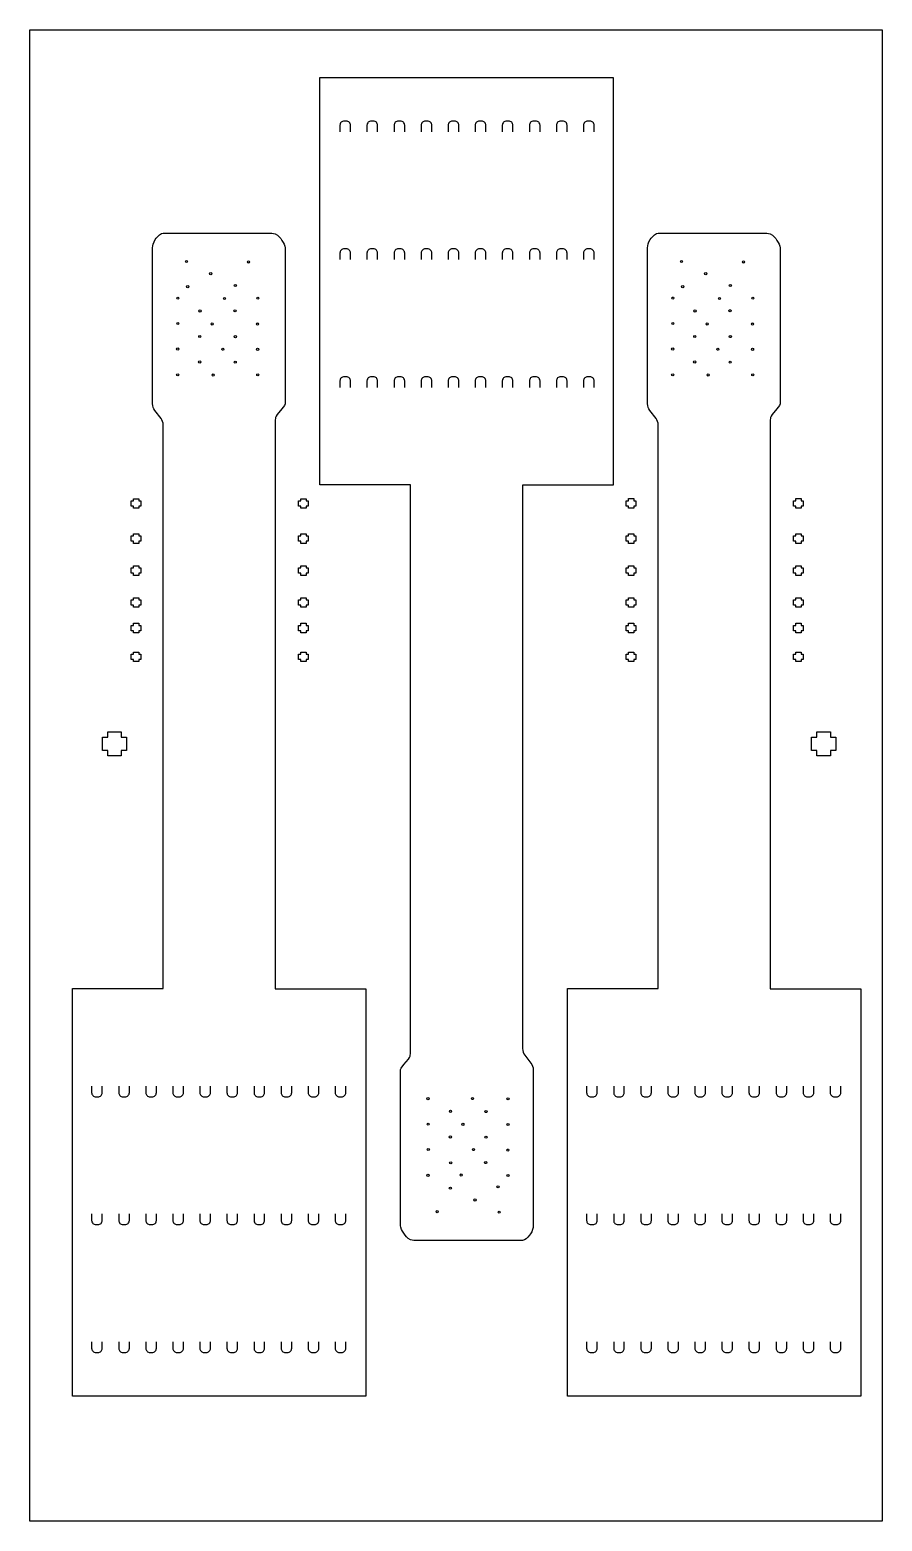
# Model space of a CAD drawing. Header units: inches. Extents: x 26.5 to 66.5, y 25.3 to 95.3.
import ezdxf

# ---------------------------------------------------------------- set-up
doc = ezdxf.new("R2010")
doc.units = ezdxf.units.IN
doc.header["$MEASUREMENT"] = 0
doc.layers.add('Outline', color=32, linetype='Continuous')

# ---------------------------------------------------------------- blocks, each defined once
blk = doc.blocks.new('*U9')
at = {"layer": 'Outline'}
blk.add_lwpolyline([(-0.25, 0.25), (-0.25, -0.05, 0.414214), (-0.05, -0.25), (0, -0.25), (0.05, -0.25, 0.414214), (0.25, -0.05), (0.25, 0.25)], format="xyb", dxfattribs=at)
blk = doc.blocks.new('*U11')
at = {"layer": 'Outline', "color": 0, "linetype": 'ByBlock', "lineweight": -2, "transparency": 16777216}
for p in [(0, 0), (1.27, 0), (2.54, 0), (3.81, 0), (5.08, 0), (6.35, 0), (7.62, 0), (8.89, 0), (10.16, 0), (11.43, 0), (0, -6), (1.27, -6), (2.54, -6), (3.81, -6), (5.08, -6), (6.35, -6), (7.62, -6), (8.89, -6), (10.16, -6), (11.43, -6), (0, -12), (1.27, -12), (2.54, -12), (3.81, -12), (5.08, -12), (6.35, -12), (7.62, -12), (8.89, -12), (10.16, -12), (11.43, -12)]:
    blk.add_blockref('*U9', p, dxfattribs=at)
blk = doc.blocks.new('*U12')
at = {"layer": 'Outline'}
blk.add_lwpolyline([(-0.25, 0.25), (-0.25, -0.05, 0.414214), (-0.05, -0.25), (0, -0.25), (0.05, -0.25, 0.414214), (0.25, -0.05), (0.25, 0.25)], format="xyb", dxfattribs=at)
blk = doc.blocks.new('*U13')
at = {"layer": 'Outline', "color": 0, "linetype": 'ByBlock', "lineweight": -2, "transparency": 16777216}
for p in [(0, 0), (1.27, 0), (2.54, 0), (3.81, 0), (5.08, 0), (6.35, 0), (7.62, 0), (8.89, 0), (10.16, 0), (11.43, 0), (0, -6), (1.27, -6), (2.54, -6), (3.81, -6), (5.08, -6), (6.35, -6), (7.62, -6), (8.89, -6), (10.16, -6), (11.43, -6), (0, -12), (1.27, -12), (2.54, -12), (3.81, -12), (5.08, -12), (6.35, -12), (7.62, -12), (8.89, -12), (10.16, -12), (11.43, -12)]:
    blk.add_blockref('*U12', p, dxfattribs=at)
blk = doc.blocks.new('*U17')
at = {"layer": 'Outline'}
blk.add_lwpolyline([(-0.25, 0.25), (-0.25, -0.05, 0.414214), (-0.05, -0.25), (0, -0.25), (0.05, -0.25, 0.414214), (0.25, -0.05), (0.25, 0.25)], format="xyb", dxfattribs=at)
blk = doc.blocks.new('*U18')
at = {"layer": 'Outline', "color": 0, "linetype": 'ByBlock', "lineweight": -2, "transparency": 16777216}
for p in [(0, 0), (1.27, 0), (2.54, 0), (3.81, 0), (5.08, 0), (6.35, 0), (7.62, 0), (8.89, 0), (10.16, 0), (11.43, 0), (0, -6), (1.27, -6), (2.54, -6), (3.81, -6), (5.08, -6), (6.35, -6), (7.62, -6), (8.89, -6), (10.16, -6), (11.43, -6), (0, -12), (1.27, -12), (2.54, -12), (3.81, -12), (5.08, -12), (6.35, -12), (7.62, -12), (8.89, -12), (10.16, -12), (11.43, -12)]:
    blk.add_blockref('*U17', p, dxfattribs=at)

msp = doc.modelspace()

# ---------------------------------------------------------------- linework, layer by layer
at = {"layer": 'Outline'}
msp.add_lwpolyline([(26.535, 95.289), (66.535, 95.289), (66.535, 25.289), (26.535, 25.289), (26.535, 95.289)], dxfattribs=at)
for points in [[(53.916, 93.052), (53.916, 73.923), (49.656, 73.923), (49.656, 47.473), (49.664, 47.388), (49.685, 47.307), (49.72, 47.229), (49.76, 47.168), (50.053, 46.787), (50.097, 46.719), (50.13, 46.643), (50.15, 46.563), (50.156, 46.482), (50.156, 39.153), (50.149, 39.068), (50.124, 38.976), (50.089, 38.871), (50.037, 38.769), (49.988, 38.706), (49.911, 38.619), (49.827, 38.546), (49.743, 38.49), (49.656, 38.465), (44.556, 38.465), (44.399, 38.497), (44.288, 38.562), (44.215, 38.635), (44.144, 38.714), (44.086, 38.804), (44.053, 38.854), (44.021, 38.902), (43.978, 38.985), (43.942, 39.081), (43.932, 39.153), (43.932, 46.482), (43.959, 46.554), (44.086, 46.718), (44.303, 46.973), (44.357, 47.06), (44.381, 47.121), (44.406, 47.278), (44.406, 73.933), (40.146, 73.933), (40.146, 93.053)], [(28.535, 50.289), (32.795, 50.289), (32.795, 76.739), (32.788, 76.824), (32.767, 76.905), (32.731, 76.983), (32.691, 77.044), (32.399, 77.424), (32.354, 77.493), (32.321, 77.568), (32.301, 77.649), (32.295, 77.729), (32.295, 85.059), (32.302, 85.144), (32.327, 85.235), (32.362, 85.34), (32.414, 85.443), (32.464, 85.506), (32.54, 85.592), (32.624, 85.665), (32.709, 85.722), (32.795, 85.747), (37.895, 85.747), (38.052, 85.714), (38.163, 85.65), (38.236, 85.577), (38.307, 85.497), (38.366, 85.408), (38.398, 85.358), (38.43, 85.309), (38.473, 85.227), (38.509, 85.131), (38.519, 85.059), (38.519, 77.729), (38.493, 77.657), (38.365, 77.494), (38.149, 77.239), (38.095, 77.151), (38.07, 77.09), (38.045, 76.934), (38.045, 50.278), (42.305, 50.278), (42.305, 31.158), (28.535, 31.159)], [(65.535, 31.159), (51.765, 31.16), (51.765, 50.289), (56.025, 50.289), (56.025, 76.74), (56.018, 76.825), (55.997, 76.906), (55.961, 76.984), (55.921, 77.044), (55.629, 77.425), (55.584, 77.494), (55.551, 77.569), (55.531, 77.65), (55.525, 77.73), (55.525, 85.06), (55.532, 85.144), (55.557, 85.236), (55.592, 85.341), (55.644, 85.444), (55.694, 85.506), (55.77, 85.593), (55.854, 85.666), (55.939, 85.723), (56.025, 85.748), (61.125, 85.748), (61.282, 85.715), (61.393, 85.651), (61.466, 85.578), (61.537, 85.498), (61.596, 85.408), (61.628, 85.358), (61.66, 85.31), (61.703, 85.227), (61.739, 85.132), (61.749, 85.06), (61.749, 77.73), (61.723, 77.658), (61.595, 77.494), (61.379, 77.239), (61.325, 77.152), (61.3, 77.091), (61.275, 76.935), (61.275, 50.279), (65.535, 50.279)], [(31.646, 73.182), (31.746, 73.182), (31.746, 72.932), (31.646, 72.932), (31.646, 72.832), (31.396, 72.832), (31.396, 72.932), (31.296, 72.932), (31.296, 73.182), (31.396, 73.182), (31.396, 73.282), (31.646, 73.282)], [(39.246, 72.832), (39.246, 72.932), (39.146, 72.932), (39.146, 73.182), (39.246, 73.182), (39.246, 73.282), (39.496, 73.282), (39.496, 73.182), (39.596, 73.182), (39.596, 72.932), (39.496, 72.932), (39.496, 72.832)], [(54.876, 73.183), (54.976, 73.183), (54.976, 72.933), (54.876, 72.933), (54.876, 72.833), (54.626, 72.833), (54.626, 72.933), (54.526, 72.933), (54.526, 73.183), (54.626, 73.183), (54.626, 73.283), (54.876, 73.283)], [(62.476, 72.833), (62.476, 72.933), (62.376, 72.933), (62.376, 73.183), (62.476, 73.183), (62.476, 73.283), (62.726, 73.283), (62.726, 73.183), (62.826, 73.183), (62.826, 72.933), (62.726, 72.933), (62.726, 72.833)], [(31.646, 71.532), (31.746, 71.532), (31.746, 71.282), (31.646, 71.282), (31.646, 71.182), (31.396, 71.182), (31.396, 71.282), (31.296, 71.282), (31.296, 71.532), (31.396, 71.532), (31.396, 71.632), (31.646, 71.632)], [(39.496, 71.182), (39.246, 71.182), (39.246, 71.282), (39.146, 71.282), (39.146, 71.532), (39.246, 71.532), (39.246, 71.632), (39.496, 71.632), (39.496, 71.532), (39.596, 71.532), (39.596, 71.282), (39.496, 71.282)], [(54.876, 71.533), (54.976, 71.533), (54.976, 71.283), (54.876, 71.283), (54.876, 71.183), (54.626, 71.183), (54.626, 71.283), (54.526, 71.283), (54.526, 71.533), (54.626, 71.533), (54.626, 71.633), (54.876, 71.633)], [(62.726, 71.183), (62.476, 71.183), (62.476, 71.283), (62.376, 71.283), (62.376, 71.533), (62.476, 71.533), (62.476, 71.633), (62.726, 71.633), (62.726, 71.533), (62.826, 71.533), (62.826, 71.283), (62.726, 71.283)], [(31.646, 70.032), (31.746, 70.032), (31.746, 69.782), (31.646, 69.782), (31.646, 69.682), (31.396, 69.682), (31.396, 69.782), (31.296, 69.782), (31.296, 70.032), (31.396, 70.032), (31.396, 70.132), (31.646, 70.132)], [(39.146, 69.782), (39.146, 70.032), (39.246, 70.032), (39.246, 70.132), (39.496, 70.132), (39.496, 70.032), (39.596, 70.032), (39.596, 69.782), (39.496, 69.782), (39.496, 69.682), (39.246, 69.682), (39.246, 69.782)], [(54.876, 70.033), (54.976, 70.033), (54.976, 69.783), (54.876, 69.783), (54.876, 69.683), (54.626, 69.683), (54.626, 69.783), (54.526, 69.783), (54.526, 70.033), (54.626, 70.033), (54.626, 70.133), (54.876, 70.133)], [(62.376, 69.783), (62.376, 70.033), (62.476, 70.033), (62.476, 70.133), (62.726, 70.133), (62.726, 70.033), (62.826, 70.033), (62.826, 69.783), (62.726, 69.783), (62.726, 69.683), (62.476, 69.683), (62.476, 69.783)], [(31.646, 68.532), (31.746, 68.532), (31.746, 68.282), (31.646, 68.282), (31.646, 68.182), (31.396, 68.182), (31.396, 68.282), (31.296, 68.282), (31.296, 68.532), (31.396, 68.532), (31.396, 68.632), (31.646, 68.632)], [(39.496, 68.532), (39.596, 68.532), (39.596, 68.282), (39.496, 68.282), (39.496, 68.182), (39.246, 68.182), (39.246, 68.282), (39.146, 68.282), (39.146, 68.532), (39.246, 68.532), (39.246, 68.632), (39.496, 68.632)], [(54.876, 68.533), (54.976, 68.533), (54.976, 68.283), (54.876, 68.283), (54.876, 68.183), (54.626, 68.183), (54.626, 68.283), (54.526, 68.283), (54.526, 68.533), (54.626, 68.533), (54.626, 68.633), (54.876, 68.633)], [(62.726, 68.533), (62.826, 68.533), (62.826, 68.283), (62.726, 68.283), (62.726, 68.183), (62.476, 68.183), (62.476, 68.283), (62.376, 68.283), (62.376, 68.533), (62.476, 68.533), (62.476, 68.633), (62.726, 68.633)], [(31.646, 67.332), (31.746, 67.332), (31.746, 67.082), (31.646, 67.082), (31.646, 66.982), (31.396, 66.982), (31.396, 67.082), (31.296, 67.082), (31.296, 67.332), (31.396, 67.332), (31.396, 67.432), (31.646, 67.432)], [(39.496, 67.332), (39.596, 67.332), (39.596, 67.082), (39.496, 67.082), (39.496, 66.982), (39.246, 66.982), (39.246, 67.082), (39.146, 67.082), (39.146, 67.332), (39.246, 67.332), (39.246, 67.432), (39.496, 67.432)], [(54.876, 67.333), (54.976, 67.333), (54.976, 67.083), (54.876, 67.083), (54.876, 66.983), (54.626, 66.983), (54.626, 67.083), (54.526, 67.083), (54.526, 67.333), (54.626, 67.333), (54.626, 67.433), (54.876, 67.433)], [(62.726, 67.333), (62.826, 67.333), (62.826, 67.083), (62.726, 67.083), (62.726, 66.983), (62.476, 66.983), (62.476, 67.083), (62.376, 67.083), (62.376, 67.333), (62.476, 67.333), (62.476, 67.433), (62.726, 67.433)], [(31.646, 65.982), (31.746, 65.982), (31.746, 65.732), (31.646, 65.732), (31.646, 65.632), (31.396, 65.632), (31.396, 65.732), (31.296, 65.732), (31.296, 65.982), (31.396, 65.982), (31.396, 66.082), (31.646, 66.082)], [(39.496, 65.982), (39.596, 65.982), (39.596, 65.732), (39.496, 65.732), (39.496, 65.632), (39.246, 65.632), (39.246, 65.732), (39.146, 65.732), (39.146, 65.982), (39.246, 65.982), (39.246, 66.082), (39.496, 66.082)], [(54.876, 65.983), (54.976, 65.983), (54.976, 65.733), (54.876, 65.733), (54.876, 65.633), (54.626, 65.633), (54.626, 65.733), (54.526, 65.733), (54.526, 65.983), (54.626, 65.983), (54.626, 66.083), (54.876, 66.083)], [(62.726, 65.983), (62.826, 65.983), (62.826, 65.733), (62.726, 65.733), (62.726, 65.633), (62.476, 65.633), (62.476, 65.733), (62.376, 65.733), (62.376, 65.983), (62.476, 65.983), (62.476, 66.083), (62.726, 66.083)], [(30.824, 62.088), (31.075, 62.088), (31.075, 61.46), (30.824, 61.46), (30.824, 61.209), (30.196, 61.209), (30.196, 61.46), (29.945, 61.46), (29.945, 62.088), (30.196, 62.088), (30.196, 62.339), (30.824, 62.339)], [(64.104, 62.088), (64.355, 62.088), (64.355, 61.461), (64.104, 61.461), (64.104, 61.21), (63.476, 61.21), (63.476, 61.461), (63.225, 61.461), (63.225, 62.088), (63.476, 62.088), (63.476, 62.34), (64.104, 62.34)]]:
    msp.add_lwpolyline(points, close=True, dxfattribs=at)
for centre in [(33.889, 84.417), (36.797, 84.393), (57.119, 84.418), (60.027, 84.394), (35.022, 83.845), (36.181, 83.29), (58.252, 83.846), (59.411, 83.291), (33.479, 82.697), (33.943, 83.231), (35.671, 82.677), (37.233, 82.692), (56.709, 82.698), (57.173, 83.231), (58.901, 82.678), (60.463, 82.693), (34.523, 82.092), (36.166, 82.102), (57.753, 82.092), (59.396, 82.103), (33.481, 81.505), (35.094, 81.482), (37.216, 81.478), (56.711, 81.506), (58.324, 81.482), (60.446, 81.479), (34.509, 80.896), (36.181, 80.889), (57.739, 80.896), (59.411, 80.89), (33.475, 80.305), (35.592, 80.295), (37.224, 80.291), (56.705, 80.306), (58.822, 80.295), (60.454, 80.291), (33.473, 79.097), (34.506, 79.698), (35.142, 79.087), (36.175, 79.687), (37.231, 79.093), (56.703, 79.098), (57.736, 79.699), (58.372, 79.088), (59.405, 79.687), (60.461, 79.094), (45.22, 45.118), (47.309, 45.124), (48.978, 45.115), (46.276, 44.525), (47.945, 44.513), (45.227, 43.921), (46.86, 43.917), (48.977, 43.906), (45.235, 42.733), (46.271, 43.323), (47.357, 42.73), (47.942, 43.316), (48.97, 42.707), (46.285, 42.11), (47.928, 42.12), (45.218, 41.519), (46.78, 41.535), (48.972, 41.514), (46.27, 40.922), (48.508, 40.981), (47.429, 40.366), (45.654, 39.819), (48.562, 39.794)]:
    msp.add_circle(centre, 0.05, dxfattribs=at)

# ---------------------------------------------------------------- block references
at = {"layer": 'Outline', "rotation": 180}
msp.add_blockref('*U18', (52.767, 78.757), dxfattribs=at)
at = {"layer": 'Outline'}
for name, p in [('*U11', (29.685, 45.458)), ('*U13', (52.914, 45.457))]:
    msp.add_blockref(name, p, dxfattribs=at)

doc.saveas('drawing.dxf')
